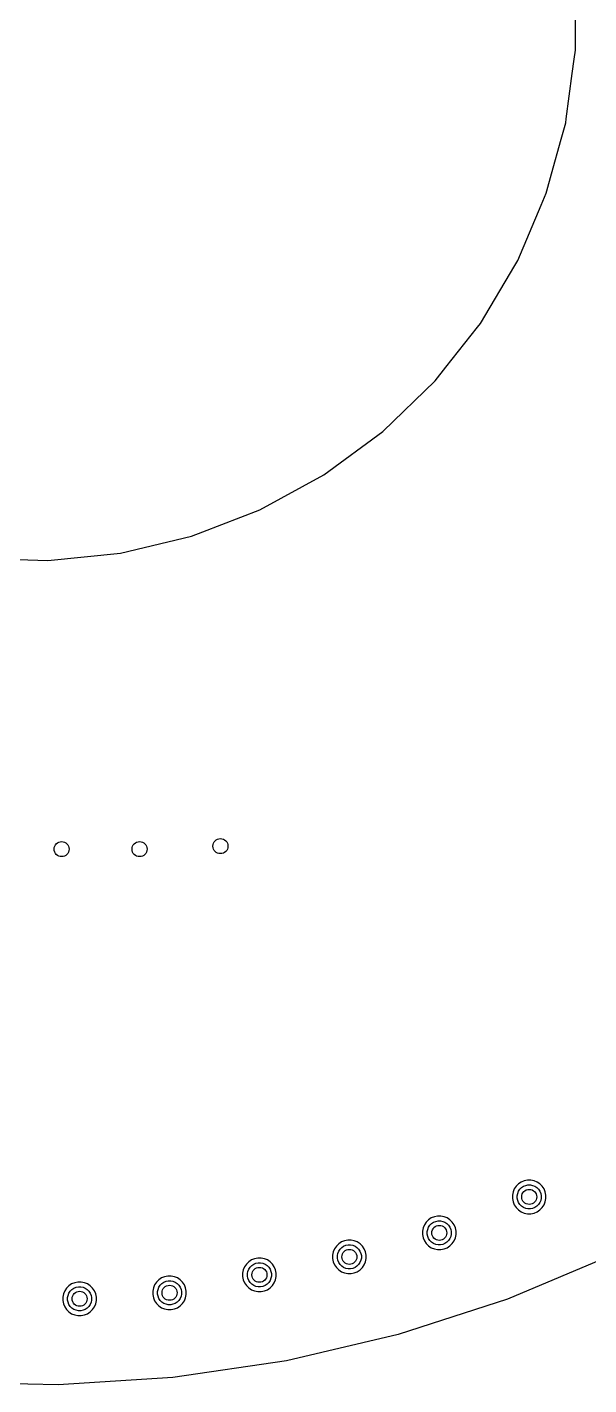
# Model space of a CAD drawing. Extents: x 115.8 to 161.5, y -138.1 to -92.4.
# Drawn here: x 138.62 to 148, y -138.13 to -115.49 of the extents above; entities that cross this region are included whole.
import ezdxf

# ---------------------------------------------------------------- set-up
doc = ezdxf.new("R2010")
doc.units = 0
doc.layers.add('BLACK', color=7, linetype='CONTINUOUS')

msp = doc.modelspace()

# ---------------------------------------------------------------- linework, layer by layer
at = {"layer": 'BLACK', "linetype": 'CONTINUOUS'}
for p, q in [((147.771, -115.875), (147.771, -114.655)), ((147.751, -116.021), (147.771, -115.875)), ((147.719, -116.261), (147.751, -116.021)), ((147.617, -117.019), (147.719, -116.261)), ((147.719, -116.261), (147.719, -116.261)), ((147.609, -117.083), (147.617, -117.019)), ((147.533, -117.359), (147.609, -117.083)), ((147.375, -117.934), (147.533, -117.359)), ((147.533, -117.359), (147.533, -117.359)), ((147.297, -118.22), (147.375, -117.934)), ((147.202, -118.458), (147.286, -118.259)), ((147.286, -118.259), (147.297, -118.22)), ((146.81, -119.381), (147.202, -118.458)), ((146.189, -120.43), (146.761, -119.465)), ((146.761, -119.465), (146.81, -119.381)), ((146.139, -120.494), (146.189, -120.43)), ((145.61, -121.163), (146.139, -120.494)), ((145.434, -121.387), (145.61, -121.163)), ((144.557, -122.234), (145.434, -121.387)), ((143.576, -122.958), (144.557, -122.234)), ((142.507, -123.543), (143.576, -122.958)), ((141.557, -123.909), (142.507, -123.543)), ((140.183, -124.264), (141.369, -123.982)), ((141.369, -123.982), (141.557, -123.909)), ((138.97, -124.386), (140.183, -124.264)), ((137.751, -124.346), (138.97, -124.386)), ((146.918, -134.731), (146.867, -134.752)), ((146.972, -134.72), (146.918, -134.731)), ((147.028, -134.72), (146.972, -134.72)), ((147.082, -134.731), (147.028, -134.72)), ((147.133, -134.752), (147.082, -134.731)), ((146.731, -134.918), (146.72, -134.972)), ((146.752, -134.867), (146.731, -134.918)), ((146.783, -134.822), (146.752, -134.867)), ((146.822, -134.783), (146.783, -134.822)), ((146.8, -134.98), (146.808, -134.942)), ((146.808, -134.942), (146.823, -134.905)), ((146.867, -134.752), (146.822, -134.783)), ((146.823, -134.905), (146.845, -134.873)), ((146.845, -134.873), (146.873, -134.845)), ((146.873, -134.845), (146.905, -134.823)), ((146.905, -134.823), (146.942, -134.808)), ((146.942, -134.808), (146.98, -134.8)), ((146.98, -134.8), (147.02, -134.8)), ((147.02, -134.8), (147.058, -134.808)), ((147.058, -134.808), (147.095, -134.823)), ((147.095, -134.823), (147.127, -134.845)), ((147.127, -134.845), (147.155, -134.873)), ((147.178, -134.783), (147.133, -134.752)), ((147.155, -134.873), (147.177, -134.905)), ((147.177, -134.905), (147.192, -134.942)), ((147.217, -134.822), (147.178, -134.783)), ((147.192, -134.942), (147.2, -134.98)), ((147.248, -134.867), (147.217, -134.822)), ((147.269, -134.918), (147.248, -134.867)), ((147.28, -134.972), (147.269, -134.918)), ((146.72, -134.972), (146.72, -135.028)), ((146.72, -135.028), (146.731, -135.082)), ((146.731, -135.082), (146.752, -135.133)), ((146.752, -135.133), (146.783, -135.178)), ((146.783, -135.178), (146.822, -135.217)), ((146.8, -135.02), (146.8, -134.98)), ((146.808, -135.058), (146.8, -135.02)), ((146.823, -135.095), (146.808, -135.058)), ((146.845, -135.127), (146.823, -135.095)), ((146.873, -135.155), (146.845, -135.127)), ((146.905, -135.177), (146.873, -135.155)), ((146.942, -135.192), (146.905, -135.177)), ((146.98, -135.2), (146.942, -135.192)), ((147.058, -135.192), (147.02, -135.2)), ((147.095, -135.177), (147.058, -135.192)), ((147.127, -135.155), (147.095, -135.177)), ((147.155, -135.127), (147.127, -135.155)), ((147.177, -135.095), (147.155, -135.127)), ((147.192, -135.058), (147.177, -135.095)), ((147.178, -135.217), (147.217, -135.178)), ((147.2, -135.02), (147.192, -135.058)), ((147.2, -134.98), (147.2, -135.02)), ((147.217, -135.178), (147.248, -135.133)), ((147.248, -135.133), (147.269, -135.082)), ((147.269, -135.082), (147.28, -135.028)), ((147.28, -135.028), (147.28, -134.972)), ((145.322, -135.383), (145.283, -135.422)), ((145.367, -135.352), (145.322, -135.383)), ((145.418, -135.331), (145.367, -135.352)), ((145.405, -135.423), (145.442, -135.408)), ((145.472, -135.32), (145.418, -135.331)), ((145.442, -135.408), (145.48, -135.4)), ((145.528, -135.32), (145.472, -135.32)), ((145.48, -135.4), (145.52, -135.4)), ((145.52, -135.4), (145.558, -135.408)), ((145.582, -135.331), (145.528, -135.32)), ((145.558, -135.408), (145.595, -135.423)), ((145.633, -135.352), (145.582, -135.331)), ((145.678, -135.383), (145.633, -135.352)), ((145.717, -135.422), (145.678, -135.383)), ((146.822, -135.217), (146.867, -135.248)), ((146.867, -135.248), (146.918, -135.269)), ((146.918, -135.269), (146.972, -135.28)), ((146.972, -135.28), (147.028, -135.28)), ((147.02, -135.2), (146.98, -135.2)), ((147.028, -135.28), (147.082, -135.269)), ((147.082, -135.269), (147.133, -135.248)), ((147.133, -135.248), (147.178, -135.217)), ((145.231, -135.518), (145.22, -135.572)), ((145.22, -135.572), (145.22, -135.628)), ((145.22, -135.628), (145.231, -135.682)), ((145.252, -135.467), (145.231, -135.518)), ((145.283, -135.422), (145.252, -135.467)), ((145.3, -135.58), (145.308, -135.542)), ((145.3, -135.62), (145.3, -135.58)), ((145.308, -135.658), (145.3, -135.62)), ((145.308, -135.542), (145.323, -135.505)), ((145.323, -135.505), (145.345, -135.473)), ((145.345, -135.473), (145.373, -135.445)), ((145.373, -135.445), (145.405, -135.423)), ((145.595, -135.423), (145.627, -135.445)), ((145.627, -135.445), (145.655, -135.473)), ((145.655, -135.473), (145.677, -135.505)), ((145.677, -135.505), (145.692, -135.542)), ((145.692, -135.542), (145.7, -135.58)), ((145.7, -135.62), (145.692, -135.658)), ((145.7, -135.58), (145.7, -135.62)), ((145.748, -135.467), (145.717, -135.422)), ((145.769, -135.518), (145.748, -135.467)), ((145.78, -135.572), (145.769, -135.518)), ((145.769, -135.682), (145.78, -135.628)), ((145.78, -135.628), (145.78, -135.572)), ((143.752, -135.867), (143.731, -135.918)), ((143.783, -135.822), (143.752, -135.867)), ((143.822, -135.783), (143.783, -135.822)), ((143.867, -135.752), (143.822, -135.783)), ((143.823, -135.905), (143.845, -135.873)), ((143.845, -135.873), (143.873, -135.845)), ((143.918, -135.731), (143.867, -135.752)), ((143.873, -135.845), (143.905, -135.823)), ((143.905, -135.823), (143.942, -135.808)), ((143.972, -135.72), (143.918, -135.731)), ((143.942, -135.808), (143.98, -135.8)), ((144.028, -135.72), (143.972, -135.72)), ((143.98, -135.8), (144.02, -135.8)), ((144.02, -135.8), (144.058, -135.808)), ((144.082, -135.731), (144.028, -135.72)), ((144.058, -135.808), (144.095, -135.823)), ((144.133, -135.752), (144.082, -135.731)), ((144.095, -135.823), (144.127, -135.845)), ((144.127, -135.845), (144.155, -135.873)), ((144.178, -135.783), (144.133, -135.752)), ((144.155, -135.873), (144.177, -135.905)), ((144.217, -135.822), (144.178, -135.783)), ((144.248, -135.867), (144.217, -135.822)), ((144.269, -135.918), (144.248, -135.867)), ((145.231, -135.682), (145.252, -135.733)), ((145.252, -135.733), (145.283, -135.778)), ((145.283, -135.778), (145.322, -135.817)), ((145.323, -135.695), (145.308, -135.658)), ((145.322, -135.817), (145.367, -135.848)), ((145.345, -135.727), (145.323, -135.695)), ((145.373, -135.755), (145.345, -135.727)), ((145.367, -135.848), (145.418, -135.869)), ((145.405, -135.777), (145.373, -135.755)), ((145.442, -135.792), (145.405, -135.777)), ((145.418, -135.869), (145.472, -135.88)), ((145.48, -135.8), (145.442, -135.792)), ((145.52, -135.8), (145.48, -135.8)), ((145.558, -135.792), (145.52, -135.8)), ((145.528, -135.88), (145.582, -135.869)), ((145.595, -135.777), (145.558, -135.792)), ((145.582, -135.869), (145.633, -135.848)), ((145.627, -135.755), (145.595, -135.777)), ((145.655, -135.727), (145.627, -135.755)), ((145.633, -135.848), (145.678, -135.817)), ((145.677, -135.695), (145.655, -135.727)), ((145.692, -135.658), (145.677, -135.695)), ((145.678, -135.817), (145.717, -135.778)), ((145.717, -135.778), (145.748, -135.733)), ((145.748, -135.733), (145.769, -135.682)), ((142.322, -136.083), (142.283, -136.122)), ((142.367, -136.052), (142.322, -136.083)), ((142.418, -136.031), (142.367, -136.052)), ((142.472, -136.02), (142.418, -136.031)), ((142.528, -136.02), (142.472, -136.02)), ((142.582, -136.031), (142.528, -136.02)), ((142.633, -136.052), (142.582, -136.031)), ((142.678, -136.083), (142.633, -136.052)), ((142.717, -136.122), (142.678, -136.083)), ((143.731, -135.918), (143.72, -135.972)), ((143.72, -135.972), (143.72, -136.028)), ((143.72, -136.028), (143.731, -136.082)), ((143.731, -136.082), (143.752, -136.133)), ((143.8, -135.98), (143.808, -135.942)), ((143.8, -136.02), (143.8, -135.98)), ((143.808, -136.058), (143.8, -136.02)), ((143.808, -135.942), (143.823, -135.905)), ((143.823, -136.095), (143.808, -136.058)), ((143.845, -136.127), (143.823, -136.095)), ((144.177, -136.095), (144.155, -136.127)), ((144.177, -135.905), (144.192, -135.942)), ((144.192, -136.058), (144.177, -136.095)), ((144.192, -135.942), (144.2, -135.98)), ((144.2, -136.02), (144.192, -136.058)), ((144.2, -135.98), (144.2, -136.02)), ((144.248, -136.133), (144.269, -136.082)), ((144.28, -135.972), (144.269, -135.918)), ((144.269, -136.082), (144.28, -136.028)), ((144.28, -136.028), (144.28, -135.972)), ((145.472, -135.88), (145.528, -135.88)), ((148.404, -135.963), (146.639, -136.705)), ((140.972, -136.32), (140.918, -136.331)), ((141.028, -136.32), (140.972, -136.32)), ((141.082, -136.331), (141.028, -136.32)), ((142.231, -136.218), (142.22, -136.272)), ((142.22, -136.272), (142.22, -136.328)), ((142.252, -136.167), (142.231, -136.218)), ((142.283, -136.122), (142.252, -136.167)), ((142.3, -136.28), (142.308, -136.242)), ((142.3, -136.32), (142.3, -136.28)), ((142.308, -136.358), (142.3, -136.32)), ((142.308, -136.242), (142.323, -136.205)), ((142.323, -136.205), (142.345, -136.173)), ((142.345, -136.173), (142.373, -136.145)), ((142.373, -136.145), (142.405, -136.123)), ((142.405, -136.123), (142.442, -136.108)), ((142.442, -136.108), (142.48, -136.1)), ((142.48, -136.1), (142.52, -136.1)), ((142.52, -136.1), (142.558, -136.108)), ((142.558, -136.108), (142.595, -136.123)), ((142.595, -136.123), (142.627, -136.145)), ((142.627, -136.145), (142.655, -136.173)), ((142.655, -136.173), (142.677, -136.205)), ((142.677, -136.205), (142.692, -136.242)), ((142.692, -136.242), (142.7, -136.28)), ((142.7, -136.32), (142.692, -136.358)), ((142.7, -136.28), (142.7, -136.32)), ((142.748, -136.167), (142.717, -136.122)), ((142.769, -136.218), (142.748, -136.167)), ((142.78, -136.272), (142.769, -136.218)), ((142.78, -136.328), (142.78, -136.272)), ((143.752, -136.133), (143.783, -136.178)), ((143.783, -136.178), (143.822, -136.217)), ((143.822, -136.217), (143.867, -136.248)), ((143.873, -136.155), (143.845, -136.127)), ((143.867, -136.248), (143.918, -136.269)), ((143.905, -136.177), (143.873, -136.155)), ((143.942, -136.192), (143.905, -136.177)), ((143.918, -136.269), (143.972, -136.28)), ((143.98, -136.2), (143.942, -136.192)), ((143.972, -136.28), (144.028, -136.28)), ((144.02, -136.2), (143.98, -136.2)), ((144.058, -136.192), (144.02, -136.2)), ((144.028, -136.28), (144.082, -136.269)), ((144.095, -136.177), (144.058, -136.192)), ((144.082, -136.269), (144.133, -136.248)), ((144.127, -136.155), (144.095, -136.177)), ((144.155, -136.127), (144.127, -136.155)), ((144.133, -136.248), (144.178, -136.217)), ((144.178, -136.217), (144.217, -136.178)), ((144.217, -136.178), (144.248, -136.133)), ((139.283, -136.522), (139.252, -136.567)), ((139.322, -136.483), (139.283, -136.522)), ((139.367, -136.452), (139.322, -136.483)), ((139.345, -136.573), (139.373, -136.545)), ((139.418, -136.431), (139.367, -136.452)), ((139.373, -136.545), (139.405, -136.523)), ((139.405, -136.523), (139.442, -136.508)), ((139.472, -136.42), (139.418, -136.431)), ((139.442, -136.508), (139.48, -136.5)), ((139.528, -136.42), (139.472, -136.42)), ((139.48, -136.5), (139.52, -136.5)), ((139.52, -136.5), (139.558, -136.508)), ((139.582, -136.431), (139.528, -136.42)), ((139.558, -136.508), (139.595, -136.523)), ((139.633, -136.452), (139.582, -136.431)), ((139.595, -136.523), (139.627, -136.545)), ((139.627, -136.545), (139.655, -136.573)), ((139.678, -136.483), (139.633, -136.452)), ((139.717, -136.522), (139.678, -136.483)), ((139.748, -136.567), (139.717, -136.522)), ((140.731, -136.518), (140.72, -136.572)), ((140.752, -136.467), (140.731, -136.518)), ((140.783, -136.422), (140.752, -136.467)), ((140.822, -136.383), (140.783, -136.422)), ((140.8, -136.58), (140.808, -136.542)), ((140.808, -136.542), (140.823, -136.505)), ((140.867, -136.352), (140.822, -136.383)), ((140.823, -136.505), (140.845, -136.473)), ((140.845, -136.473), (140.873, -136.445)), ((140.918, -136.331), (140.867, -136.352)), ((140.873, -136.445), (140.905, -136.423)), ((140.905, -136.423), (140.942, -136.408)), ((140.942, -136.408), (140.98, -136.4)), ((140.98, -136.4), (141.02, -136.4)), ((141.02, -136.4), (141.058, -136.408)), ((141.058, -136.408), (141.095, -136.423)), ((141.133, -136.352), (141.082, -136.331)), ((141.095, -136.423), (141.127, -136.445)), ((141.127, -136.445), (141.155, -136.473)), ((141.178, -136.383), (141.133, -136.352)), ((141.155, -136.473), (141.177, -136.505)), ((141.177, -136.505), (141.192, -136.542)), ((141.217, -136.422), (141.178, -136.383)), ((141.192, -136.542), (141.2, -136.58)), ((141.248, -136.467), (141.217, -136.422)), ((141.269, -136.518), (141.248, -136.467)), ((141.28, -136.572), (141.269, -136.518)), ((142.22, -136.328), (142.231, -136.382)), ((142.231, -136.382), (142.252, -136.433)), ((142.252, -136.433), (142.283, -136.478)), ((142.283, -136.478), (142.322, -136.517)), ((142.323, -136.395), (142.308, -136.358)), ((142.322, -136.517), (142.367, -136.548)), ((142.345, -136.427), (142.323, -136.395)), ((142.373, -136.455), (142.345, -136.427)), ((142.367, -136.548), (142.418, -136.569)), ((142.405, -136.477), (142.373, -136.455)), ((142.442, -136.492), (142.405, -136.477)), ((142.48, -136.5), (142.442, -136.492)), ((142.52, -136.5), (142.48, -136.5)), ((142.558, -136.492), (142.52, -136.5)), ((142.595, -136.477), (142.558, -136.492)), ((142.582, -136.569), (142.633, -136.548)), ((142.627, -136.455), (142.595, -136.477)), ((142.655, -136.427), (142.627, -136.455)), ((142.633, -136.548), (142.678, -136.517)), ((142.677, -136.395), (142.655, -136.427)), ((142.692, -136.358), (142.677, -136.395)), ((142.678, -136.517), (142.717, -136.478)), ((142.717, -136.478), (142.748, -136.433)), ((142.748, -136.433), (142.769, -136.382)), ((142.769, -136.382), (142.78, -136.328)), ((139.231, -136.618), (139.22, -136.672)), ((139.22, -136.672), (139.22, -136.728)), ((139.22, -136.728), (139.231, -136.782)), ((139.252, -136.567), (139.231, -136.618)), ((139.3, -136.68), (139.308, -136.642)), ((139.3, -136.72), (139.3, -136.68)), ((139.308, -136.758), (139.3, -136.72)), ((139.308, -136.642), (139.323, -136.605)), ((139.323, -136.795), (139.308, -136.758)), ((139.323, -136.605), (139.345, -136.573)), ((139.655, -136.573), (139.677, -136.605)), ((139.677, -136.605), (139.692, -136.642)), ((139.692, -136.758), (139.677, -136.795)), ((139.692, -136.642), (139.7, -136.68)), ((139.7, -136.72), (139.692, -136.758)), ((139.7, -136.68), (139.7, -136.72)), ((139.752, -136.576), (139.748, -136.567)), ((139.769, -136.618), (139.752, -136.576)), ((139.78, -136.672), (139.769, -136.618)), ((139.769, -136.782), (139.78, -136.728)), ((139.78, -136.728), (139.78, -136.672)), ((140.72, -136.572), (140.72, -136.628)), ((140.72, -136.628), (140.731, -136.682)), ((140.731, -136.682), (140.752, -136.733)), ((140.752, -136.733), (140.783, -136.778)), ((140.783, -136.778), (140.822, -136.817)), ((140.8, -136.62), (140.8, -136.58)), ((140.808, -136.658), (140.8, -136.62)), ((140.823, -136.695), (140.808, -136.658)), ((140.845, -136.727), (140.823, -136.695)), ((140.873, -136.755), (140.845, -136.727)), ((140.905, -136.777), (140.873, -136.755)), ((140.942, -136.792), (140.905, -136.777)), ((141.095, -136.777), (141.058, -136.792)), ((141.127, -136.755), (141.095, -136.777)), ((141.155, -136.727), (141.127, -136.755)), ((141.177, -136.695), (141.155, -136.727)), ((141.192, -136.658), (141.177, -136.695)), ((141.178, -136.817), (141.217, -136.778)), ((141.2, -136.62), (141.192, -136.658)), ((141.2, -136.58), (141.2, -136.62)), ((141.217, -136.778), (141.248, -136.733)), ((141.248, -136.733), (141.269, -136.682)), ((141.269, -136.682), (141.28, -136.628)), ((141.28, -136.628), (141.28, -136.572)), ((142.418, -136.569), (142.472, -136.58)), ((142.472, -136.58), (142.528, -136.58)), ((142.528, -136.58), (142.582, -136.569)), ((146.638, -136.705), (144.817, -137.297)), ((146.639, -136.705), (146.638, -136.705)), ((146.638, -136.705), (146.638, -136.705)), ((146.639, -136.705), (146.639, -136.705)), ((139.231, -136.782), (139.252, -136.833)), ((139.252, -136.833), (139.283, -136.878)), ((139.283, -136.878), (139.322, -136.917)), ((139.322, -136.917), (139.367, -136.948)), ((139.345, -136.827), (139.323, -136.795)), ((139.373, -136.855), (139.345, -136.827)), ((139.367, -136.948), (139.418, -136.969)), ((139.405, -136.877), (139.373, -136.855)), ((139.442, -136.892), (139.405, -136.877)), ((139.418, -136.969), (139.472, -136.98)), ((139.48, -136.9), (139.442, -136.892)), ((139.472, -136.98), (139.528, -136.98)), ((139.52, -136.9), (139.48, -136.9)), ((139.558, -136.892), (139.52, -136.9)), ((139.528, -136.98), (139.582, -136.969)), ((139.595, -136.877), (139.558, -136.892)), ((139.582, -136.969), (139.633, -136.948)), ((139.627, -136.855), (139.595, -136.877)), ((139.655, -136.827), (139.627, -136.855)), ((139.633, -136.948), (139.678, -136.917)), ((139.677, -136.795), (139.655, -136.827)), ((139.678, -136.917), (139.717, -136.878)), ((139.717, -136.878), (139.748, -136.833)), ((139.748, -136.833), (139.769, -136.782)), ((140.822, -136.817), (140.867, -136.848)), ((140.867, -136.848), (140.918, -136.869)), ((140.918, -136.869), (140.972, -136.88)), ((140.98, -136.8), (140.942, -136.792)), ((140.972, -136.88), (141.028, -136.88)), ((141.02, -136.8), (140.98, -136.8)), ((141.058, -136.792), (141.02, -136.8)), ((141.028, -136.88), (141.082, -136.869)), ((141.082, -136.869), (141.133, -136.848)), ((141.133, -136.848), (141.178, -136.817)), ((144.816, -137.297), (142.952, -137.734)), ((144.817, -137.297), (144.816, -137.297)), ((144.816, -137.297), (144.816, -137.297)), ((144.817, -137.297), (144.817, -137.297)), ((142.951, -137.734), (141.057, -138.014)), ((142.952, -137.734), (142.951, -137.734)), ((142.951, -137.734), (142.951, -137.734)), ((142.952, -137.734), (142.952, -137.734)), ((139.143, -138.135), (137.229, -138.094)), ((139.144, -138.135), (139.143, -138.135)), ((139.145, -138.135), (139.144, -138.135)), ((139.144, -138.135), (139.144, -138.135)), ((141.055, -138.014), (139.145, -138.135)), ((141.056, -138.014), (141.055, -138.014)), ((141.057, -138.014), (141.056, -138.014)), ((141.056, -138.014), (141.056, -138.014))]:
    msp.add_line(p, q, dxfattribs=at)
at = {"layer": 'BLACK'}
for centre in [(139.2, -129.2), (140.5, -129.2), (141.85, -129.15), (147, -135), (145.5, -135.6), (144, -136), (142.5, -136.3), (141, -136.6), (139.5, -136.7)]:
    msp.add_circle(centre, 0.125, dxfattribs=at)

doc.saveas('drawing.dxf')
